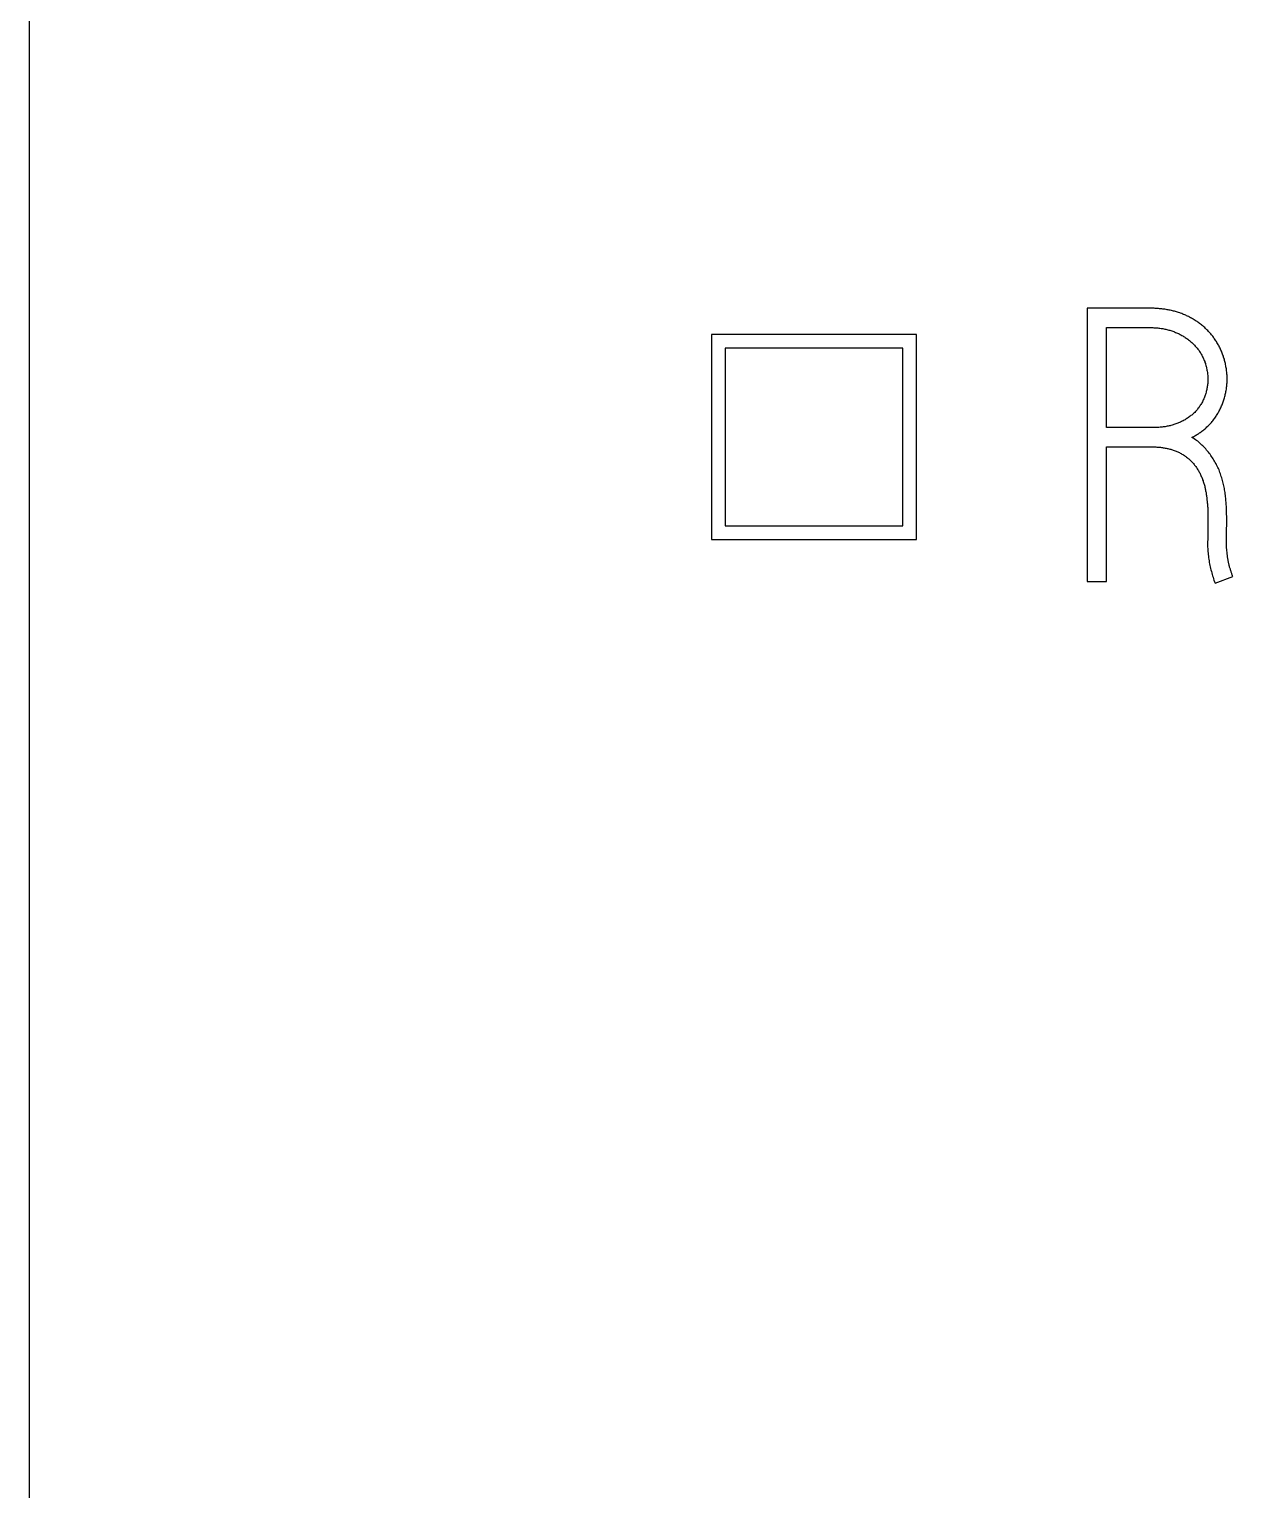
# Model space of a CAD drawing. Extents: x 0 to 420, y 0 to 297.
# Drawn here: x 110.81 to 119.63, y 191.84 to 202.53 of the extents above; entities that cross this region are included whole.
import ezdxf

# ---------------------------------------------------------------- set-up
doc = ezdxf.new("R2010")
doc.units = 0
doc.header["$LTSCALE"] = 23.1
doc.layers.add('10000_FRONT', color=7, linetype='CONTINUOUS')
doc.layers.add('10500_FRONT_LABELING', color=7, linetype='CONTINUOUS')

msp = doc.modelspace()

# ---------------------------------------------------------------- linework, layer by layer
at = {"layer": '10000_FRONT', "color": 7, "linetype": 'CONTINUOUS'}
for p, q in [((110.808, 235.74), (110.808, 145.74)), ((115.808, 200.298), (115.808, 198.797)), ((117.308, 200.298), (115.808, 200.298)), ((117.308, 198.797), (117.308, 200.298)), ((115.908, 200.198), (115.908, 198.897)), ((117.208, 200.198), (115.908, 200.198)), ((117.208, 198.897), (117.208, 200.198)), ((115.908, 198.897), (117.208, 198.897)), ((115.808, 198.797), (117.308, 198.797))]:
    msp.add_line(p, q, dxfattribs=at)
at = {"layer": '10500_FRONT_LABELING', "color": 7, "linetype": 'CONTINUOUS'}
for p, q in [((118.558, 200.49), (118.558, 198.49)), ((119.019, 200.49), (118.558, 200.49)), ((118.7, 199.617), (118.7, 200.349)), ((118.7, 200.349), (119.019, 200.349)), ((119.041, 199.617), (118.7, 199.617)), ((118.7, 198.49), (118.7, 199.475)), ((118.7, 199.475), (119.035, 199.475)), ((119.443, 198.983), (119.443, 198.801)), ((119.582, 198.893), (119.582, 198.958)), ((119.443, 198.801), (119.44, 198.776)), ((119.579, 198.804), (119.579, 198.843)), ((119.579, 198.793), (119.579, 198.804)), ((118.558, 198.49), (118.7, 198.49)), ((119.496, 198.477), (119.626, 198.526))]:
    msp.add_line(p, q, dxfattribs=at)
for points in [[(119.326, 199.544), (119.333, 199.548), (119.34, 199.552), (119.347, 199.556), (119.354, 199.56), (119.361, 199.564), (119.368, 199.568), (119.374, 199.572), (119.381, 199.577), (119.387, 199.581), (119.394, 199.586), (119.4, 199.591), (119.407, 199.595), (119.413, 199.6), (119.419, 199.605), (119.425, 199.61), (119.431, 199.615), (119.437, 199.621), (119.443, 199.626), (119.448, 199.632), (119.454, 199.637), (119.459, 199.643), (119.465, 199.649), (119.47, 199.655), (119.475, 199.661), (119.48, 199.667), (119.485, 199.673), (119.49, 199.68), (119.494, 199.686), (119.499, 199.693), (119.503, 199.699), (119.507, 199.706), (119.512, 199.712), (119.516, 199.719), (119.52, 199.726), (119.523, 199.733), (119.527, 199.74), (119.531, 199.747), (119.534, 199.754), (119.538, 199.761), (119.541, 199.768), (119.544, 199.776), (119.547, 199.783), (119.55, 199.791), (119.553, 199.798), (119.555, 199.805), (119.558, 199.813), (119.56, 199.82), (119.563, 199.828), (119.565, 199.835), (119.567, 199.843), (119.569, 199.851), (119.571, 199.858), (119.573, 199.866), (119.575, 199.874), (119.576, 199.882), (119.577, 199.889), (119.579, 199.897), (119.58, 199.905), (119.581, 199.913), (119.582, 199.921), (119.583, 199.929), (119.583, 199.937), (119.584, 199.945), (119.584, 199.953), (119.584, 199.96), (119.584, 199.968), (119.584, 199.976), (119.584, 199.984), (119.584, 199.992), (119.584, 200), (119.583, 200.008), (119.583, 200.015), (119.582, 200.023), (119.581, 200.031), (119.58, 200.039), (119.579, 200.047), (119.578, 200.055), (119.576, 200.062), (119.575, 200.07), (119.573, 200.078), (119.572, 200.086), (119.57, 200.094), (119.568, 200.101), (119.566, 200.109), (119.564, 200.117), (119.561, 200.124), (119.559, 200.132), (119.557, 200.139), (119.554, 200.147), (119.551, 200.154), (119.549, 200.161), (119.546, 200.169), (119.543, 200.176), (119.539, 200.183), (119.536, 200.19), (119.533, 200.197), (119.529, 200.205), (119.526, 200.212), (119.522, 200.219), (119.518, 200.226), (119.514, 200.232), (119.51, 200.239), (119.506, 200.246), (119.502, 200.253), (119.497, 200.259), (119.493, 200.266), (119.488, 200.272), (119.484, 200.279), (119.479, 200.285), (119.474, 200.291), (119.469, 200.297), (119.464, 200.303), (119.459, 200.309), (119.454, 200.315), (119.448, 200.321), (119.443, 200.327), (119.437, 200.332), (119.432, 200.338), (119.426, 200.343), (119.42, 200.349), (119.414, 200.354), (119.408, 200.359), (119.402, 200.364), (119.396, 200.369), (119.39, 200.374), (119.383, 200.379), (119.377, 200.384), (119.371, 200.388), (119.364, 200.393), (119.357, 200.397), (119.351, 200.402), (119.344, 200.406), (119.337, 200.41), (119.33, 200.414), (119.323, 200.418), (119.317, 200.421), (119.31, 200.425), (119.303, 200.429), (119.295, 200.432), (119.288, 200.435), (119.281, 200.439), (119.274, 200.442), (119.266, 200.445), (119.259, 200.448), (119.252, 200.451), (119.244, 200.454), (119.237, 200.456), (119.229, 200.459), (119.222, 200.461), (119.214, 200.464), (119.206, 200.466), (119.199, 200.468), (119.191, 200.47), (119.184, 200.472), (119.176, 200.474), (119.168, 200.476), (119.16, 200.477), (119.153, 200.479), (119.145, 200.48), (119.137, 200.481), (119.129, 200.483), (119.122, 200.484), (119.114, 200.485), (119.106, 200.486), (119.098, 200.486), (119.09, 200.487), (119.082, 200.488), (119.074, 200.489), (119.066, 200.489), (119.058, 200.489), (119.05, 200.49), (119.042, 200.49), (119.034, 200.49), (119.026, 200.49), (119.019, 200.49)], [(119.019, 200.349), (119.026, 200.349), (119.033, 200.349), (119.041, 200.349), (119.048, 200.348), (119.056, 200.348), (119.063, 200.347), (119.07, 200.347), (119.078, 200.346), (119.085, 200.345), (119.092, 200.344), (119.1, 200.343), (119.107, 200.342), (119.114, 200.341), (119.121, 200.34), (119.129, 200.338), (119.136, 200.337), (119.143, 200.335), (119.15, 200.333), (119.157, 200.331), (119.165, 200.329), (119.172, 200.327), (119.179, 200.325), (119.186, 200.322), (119.193, 200.32), (119.2, 200.317), (119.206, 200.314), (119.213, 200.311), (119.22, 200.308), (119.227, 200.305), (119.233, 200.302), (119.24, 200.298), (119.246, 200.295), (119.253, 200.291), (119.259, 200.288), (119.265, 200.284), (119.272, 200.28), (119.278, 200.276), (119.284, 200.272), (119.29, 200.268), (119.296, 200.264), (119.302, 200.259), (119.308, 200.255), (119.313, 200.25), (119.319, 200.245), (119.325, 200.24), (119.33, 200.235), (119.336, 200.23), (119.341, 200.225), (119.346, 200.22), (119.351, 200.214), (119.356, 200.209), (119.361, 200.203), (119.366, 200.197), (119.37, 200.192), (119.375, 200.186), (119.379, 200.18), (119.383, 200.173), (119.387, 200.167), (119.391, 200.161), (119.395, 200.154), (119.399, 200.148), (119.402, 200.141), (119.405, 200.135), (119.409, 200.128), (119.412, 200.121), (119.414, 200.114), (119.417, 200.108), (119.42, 200.101), (119.422, 200.094), (119.425, 200.087), (119.427, 200.08), (119.429, 200.072), (119.431, 200.065), (119.433, 200.058), (119.434, 200.051), (119.436, 200.043), (119.437, 200.036), (119.438, 200.029), (119.44, 200.021), (119.44, 200.014), (119.441, 200.007), (119.442, 199.999), (119.442, 199.992), (119.443, 199.985), (119.443, 199.977), (119.443, 199.97), (119.443, 199.963), (119.443, 199.955), (119.442, 199.948), (119.442, 199.94), (119.441, 199.933), (119.44, 199.925), (119.439, 199.918), (119.438, 199.911), (119.437, 199.903), (119.435, 199.896), (119.434, 199.889), (119.432, 199.882), (119.43, 199.875), (119.428, 199.867), (119.426, 199.86), (119.424, 199.853), (119.421, 199.846), (119.419, 199.839), (119.416, 199.833), (119.413, 199.826), (119.41, 199.819), (119.407, 199.812), (119.403, 199.806), (119.4, 199.799), (119.396, 199.792), (119.392, 199.786), (119.388, 199.78), (119.384, 199.774), (119.38, 199.768), (119.376, 199.762), (119.371, 199.756), (119.367, 199.75), (119.362, 199.745), (119.357, 199.739), (119.352, 199.734), (119.347, 199.728), (119.341, 199.723), (119.336, 199.718), (119.33, 199.713), (119.325, 199.708), (119.319, 199.704), (119.313, 199.699), (119.307, 199.695), (119.301, 199.69), (119.295, 199.686), (119.289, 199.682), (119.282, 199.678), (119.276, 199.674), (119.27, 199.671), (119.263, 199.667), (119.256, 199.664), (119.25, 199.66), (119.243, 199.657), (119.236, 199.654), (119.229, 199.651), (119.223, 199.648), (119.216, 199.646), (119.209, 199.643), (119.202, 199.641), (119.195, 199.638), (119.188, 199.636), (119.181, 199.634), (119.173, 199.632), (119.166, 199.63), (119.159, 199.629), (119.152, 199.627), (119.145, 199.626), (119.137, 199.624), (119.13, 199.623), (119.122, 199.622), (119.115, 199.621), (119.108, 199.62), (119.1, 199.619), (119.093, 199.619), (119.085, 199.618), (119.078, 199.618), (119.071, 199.617), (119.063, 199.617), (119.056, 199.617), (119.048, 199.617), (119.041, 199.617)], [(119.582, 198.958), (119.582, 198.968), (119.581, 198.979), (119.581, 198.989), (119.581, 198.999), (119.581, 199.009), (119.58, 199.019), (119.58, 199.029), (119.579, 199.04), (119.578, 199.05), (119.578, 199.06), (119.577, 199.07), (119.576, 199.08), (119.575, 199.09), (119.574, 199.1), (119.573, 199.11), (119.572, 199.12), (119.57, 199.131), (119.569, 199.141), (119.567, 199.151), (119.566, 199.161), (119.564, 199.171), (119.562, 199.181), (119.56, 199.191), (119.558, 199.2), (119.556, 199.21), (119.553, 199.22), (119.551, 199.23), (119.548, 199.24), (119.545, 199.249), (119.542, 199.259), (119.539, 199.269), (119.536, 199.278), (119.532, 199.288), (119.528, 199.297), (119.525, 199.306), (119.521, 199.316), (119.516, 199.325), (119.512, 199.334), (119.507, 199.343), (119.503, 199.352), (119.498, 199.361), (119.493, 199.37), (119.488, 199.379), (119.482, 199.387), (119.477, 199.396), (119.471, 199.404), (119.465, 199.412), (119.459, 199.421), (119.453, 199.429), (119.447, 199.437), (119.441, 199.445), (119.434, 199.452), (119.428, 199.46), (119.421, 199.468), (119.414, 199.475), (119.407, 199.482), (119.399, 199.489), (119.392, 199.496), (119.384, 199.503), (119.376, 199.51), (119.369, 199.516), (119.36, 199.522), (119.352, 199.528), (119.344, 199.534), (119.335, 199.539), (119.326, 199.544)], [(119.035, 199.475), (119.042, 199.475), (119.049, 199.475), (119.056, 199.475), (119.063, 199.475), (119.07, 199.474), (119.076, 199.474), (119.083, 199.473), (119.09, 199.473), (119.097, 199.472), (119.104, 199.471), (119.11, 199.47), (119.117, 199.469), (119.124, 199.468), (119.131, 199.467), (119.137, 199.466), (119.144, 199.464), (119.151, 199.463), (119.157, 199.461), (119.164, 199.459), (119.171, 199.458), (119.177, 199.456), (119.184, 199.453), (119.19, 199.451), (119.197, 199.449), (119.203, 199.447), (119.21, 199.444), (119.216, 199.441), (119.223, 199.438), (119.229, 199.436), (119.235, 199.433), (119.241, 199.429), (119.247, 199.426), (119.253, 199.423), (119.259, 199.419), (119.265, 199.416), (119.271, 199.412), (119.276, 199.408), (119.282, 199.404), (119.287, 199.4), (119.293, 199.396), (119.298, 199.391), (119.304, 199.387), (119.309, 199.382), (119.314, 199.377), (119.319, 199.373), (119.324, 199.368), (119.329, 199.363), (119.333, 199.358), (119.338, 199.353), (119.342, 199.347), (119.346, 199.342), (119.351, 199.337), (119.355, 199.331), (119.359, 199.325), (119.363, 199.32), (119.366, 199.314), (119.37, 199.308), (119.374, 199.302), (119.377, 199.296), (119.38, 199.29), (119.384, 199.284), (119.387, 199.278), (119.39, 199.272), (119.393, 199.265), (119.395, 199.259), (119.398, 199.253), (119.401, 199.246), (119.403, 199.24), (119.405, 199.234), (119.408, 199.227), (119.41, 199.221), (119.412, 199.214), (119.414, 199.208), (119.416, 199.201), (119.418, 199.194), (119.42, 199.188), (119.421, 199.181), (119.423, 199.174), (119.424, 199.167), (119.426, 199.161), (119.427, 199.154), (119.428, 199.147), (119.43, 199.14), (119.431, 199.134), (119.432, 199.127), (119.433, 199.12), (119.434, 199.113), (119.435, 199.106), (119.436, 199.099), (119.437, 199.093), (119.437, 199.086), (119.438, 199.079), (119.439, 199.072), (119.439, 199.065), (119.44, 199.058), (119.44, 199.052), (119.441, 199.045), (119.441, 199.038), (119.442, 199.031), (119.442, 199.024), (119.442, 199.017), (119.442, 199.01), (119.443, 199.003), (119.443, 198.997), (119.443, 198.99), (119.443, 198.983)], [(119.579, 198.843), (119.579, 198.848), (119.579, 198.854), (119.579, 198.859), (119.579, 198.865), (119.58, 198.87), (119.58, 198.876), (119.58, 198.882), (119.581, 198.887), (119.582, 198.893)], [(119.44, 198.776), (119.44, 198.765), (119.441, 198.753), (119.441, 198.742), (119.442, 198.731), (119.442, 198.719), (119.443, 198.708), (119.445, 198.697), (119.446, 198.686), (119.447, 198.674), (119.449, 198.663), (119.45, 198.652), (119.452, 198.641), (119.454, 198.629), (119.456, 198.618), (119.458, 198.607), (119.461, 198.596), (119.463, 198.585), (119.466, 198.574), (119.469, 198.563), (119.472, 198.552), (119.475, 198.541), (119.478, 198.53), (119.481, 198.52), (119.485, 198.509), (119.488, 198.498), (119.492, 198.487), (119.496, 198.477)], [(119.584, 198.704), (119.583, 198.715), (119.582, 198.721), (119.582, 198.726), (119.581, 198.732), (119.581, 198.737), (119.581, 198.743), (119.58, 198.748), (119.58, 198.754), (119.58, 198.76), (119.579, 198.765), (119.579, 198.771), (119.579, 198.776), (119.579, 198.782), (119.579, 198.787), (119.579, 198.793)], [(119.626, 198.526), (119.624, 198.532), (119.622, 198.537), (119.62, 198.542), (119.618, 198.547), (119.616, 198.552), (119.615, 198.558), (119.613, 198.563), (119.611, 198.568), (119.609, 198.574), (119.608, 198.579), (119.606, 198.584), (119.604, 198.589), (119.603, 198.595), (119.601, 198.6), (119.6, 198.606), (119.599, 198.611), (119.597, 198.616), (119.596, 198.622), (119.595, 198.627), (119.594, 198.633), (119.593, 198.638), (119.592, 198.644), (119.591, 198.649), (119.59, 198.654), (119.589, 198.66), (119.588, 198.665), (119.587, 198.671), (119.587, 198.676), (119.586, 198.682), (119.585, 198.688), (119.585, 198.693), (119.584, 198.699), (119.584, 198.704)]]:
    msp.add_lwpolyline(points, dxfattribs=at)

doc.saveas('drawing.dxf')
